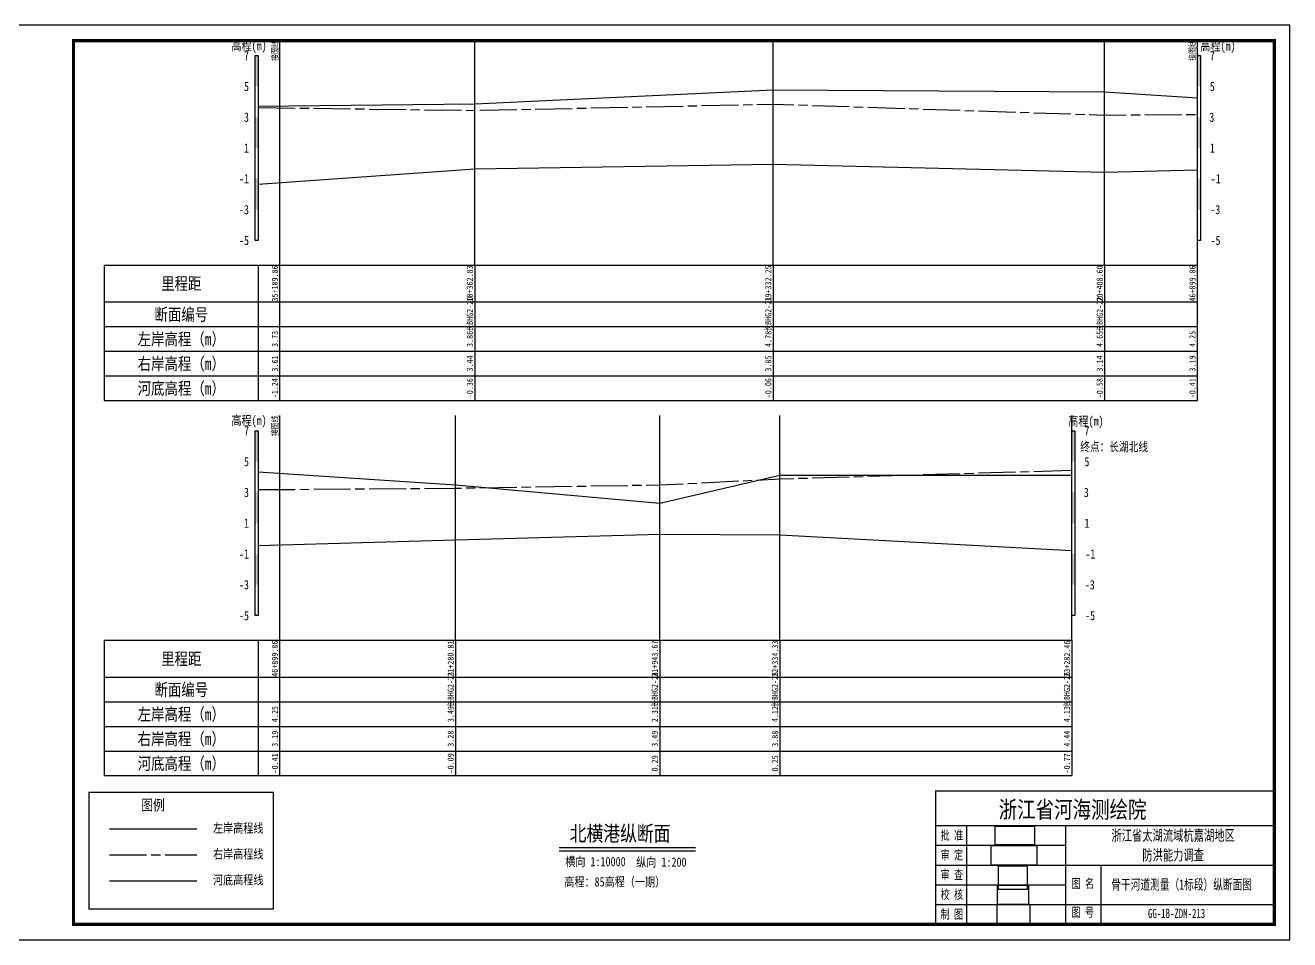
# Model space of a CAD drawing. Extents: x 529382 to 536292, y 3419671 to 3423811.
# Drawn here: x 535143.9 to 535554.6, y 3419671.3 to 3419968.3 of the extents above; entities that cross this region are included whole.
import ezdxf
from ezdxf.enums import TextEntityAlignment as Align

# ---------------------------------------------------------------- set-up
doc = ezdxf.new("R2010")
doc.units = 0
doc.header["$LTSCALE"] = 0.5
doc.linetypes.add('ACAD_ISO08W100', pattern=[36, 24, -3, 6, -3])
doc.layers.get('0').update_dxf_attribs({"linetype": 'CONTINUOUS'})
for name, color, linetype, lineweight in [('00右岸断面线', 5, 'ACAD_ISO08W100', 30), ('00左岸断面线', 6, 'CONTINUOUS', 30), ('00河底高程', 2, 'CONTINUOUS', 30), ('xxxx', 6, 'CONTINUOUS', 30)]:
    doc.layers.add(name, color=color, linetype=linetype, lineweight=lineweight)
for name, color, linetype in [('tab', 9, 'CONTINUOUS'), ('TEXT', 7, 'CONTINUOUS'), ('zdm1', 2, 'CONTINUOUS'), ('zh', 9, 'CONTINUOUS'), ('图框', 7, 'CONTINUOUS'), ('标注', 7, 'CONTINUOUS'), ('高程标尺', 3, 'CONTINUOUS')]:
    doc.layers.add(name, color=color, linetype=linetype)
doc.styles.add('HZ', font='fangsong_GB2312.ttf', dxfattribs={"width": 0.8})
doc.styles.add('tk2', font='fangsong_GB2312.ttf', dxfattribs={"width": 0.8})
doc.styles.add('黑体2', font='simhei.ttf', dxfattribs={"width": 0.75, "height": 3})
picture_1 = doc.add_image_def('image1.tif', size_in_pixel=(413, 175))
picture_2 = doc.add_image_def('image2.tif', size_in_pixel=(364, 223))
picture_3 = doc.add_image_def('image3.tif', size_in_pixel=(379, 181))
picture_4 = doc.add_image_def('image4.tif', size_in_pixel=(244, 153))
picture_5 = doc.add_image_def('image5.tif', size_in_pixel=(332, 273))

# ---------------------------------------------------------------- blocks, each defined once
blk = doc.blocks.new('A$C0B9647FD')
at = {"lineweight": 100, "const_width": 0.5}
blk.add_lwpolyline([(0, 43.28), (-110, 43.28), (-110, 0), (0, 0), (0, 43.28)], dxfattribs=at)
at = {"layer": 'TEXT', "color": 0}
for p, q in [((-110, 32.08, 0), (0, 32.08, 0)), ((-99.92, 32.08, 0), (-99.92, 6.42, 0)), ((-67.83, 32.08, 0), (-67.83, 6.42, 0)), ((-110, 25.67, 0), (-67.83, 25.67, 0)), ((-110, 19.25, 0), (-67.83, 19.25, 0)), ((-67.83, 19.25, 0), (0, 19.25, 0)), ((-56.35, 19.25, 0), (-56.35, 0, 0)), ((-110, 12.83, 0), (-67.83, 12.83, 0)), ((-110, 6.42, 0), (0, 6.42, 0)), ((-99.92, 6.42, 0), (-99.92, 0, 0)), ((-67.83, 6.42, 0), (-67.83, 0, 0))]:
    blk.add_line(p, q, dxfattribs=at)
at = {"layer": 'TEXT', "color": 7, "ltscale": 8, "style": 'tk2'}
for tag, p, height, width in [('浙江省水利水电技术咨询中心', (-89.53, 34.51, 0), 5.5, 0.8), ('批准', (-108.38, 27.45, 0), 3, 0.7), ('审定', (-108.38, 21.04, 0), 3, 0.7), ('审 查', (-108.38, 14.62, 0), 3, 0.7), ('图名', (-65.84, 11.75, 0), 3, 0.7), ('校 核', (-108.38, 8.2, 0), 3, 0.7), ('制 图', (-108.38, 1.79, 0), 3, 0.7), ('图号', (-65.89, 2.42, 0), 3, 0.7)]:
    blk.add_attdef(tag, p, '', height=height, dxfattribs=dict(at, width=width))
at = {"layer": 'TEXT', "color": 0, "style": 'tk2', "width": 0.7}
for tag, height, p in [('浙江省太湖流域杭嘉湖地区', 3.5, (-32.86, 28.9, -206.67)), ('防洪能力调查', 3.5, (-32.86, 22.5, -206.67)), ('骨干河道测量（*标段）水系图', 3.3, (-30.1, 12.93, -206.67)), ('HJH-01', 3, (-31.74, 3.53, -206.67))]:
    blk.add_attdef(tag, text='', height=height, dxfattribs=at).set_placement(p, align=Align.MIDDLE_CENTER)
blk = doc.blocks.new('A$C72737839')
at = {"linetype": 'Continuous'}
blk.add_lwpolyline([(59.94, 0), (59.94, 37.85), (0, 37.85)], dxfattribs=at)
at = {"linetype": 'Continuous', "flags": 128}
for points in [[(0, 37.85), (0, 0)], [(0, 0), (59.94, 0)]]:
    blk.add_lwpolyline(points, dxfattribs=at)
at = {"layer": '00右岸断面线', "color": 5, "lineweight": 30}
blk.add_line((6.73, 17.55), (35.02, 17.55), dxfattribs=at)
at = {"layer": '00河底高程', "color": 2, "lineweight": 30}
blk.add_line((6.73, 9.13), (35.02, 9.13), dxfattribs=at)
at = {"layer": 'xxxx', "color": 6, "lineweight": 30}
blk.add_line((6.73, 25.97), (35.02, 25.97), dxfattribs=at)
at = {"layer": 'tab', "color": 0, "style": 'HZ', "width": 0.8}
blk.add_text('图例', height=3.5, dxfattribs=at).set_placement((20.83, 33.8), align=Align.MIDDLE)
at = {"layer": 'zdm1', "linetype": 'Continuous', "style": 'HZ', "width": 0.8}
for s, p in [('左岸高程线', (48.5, 26.33)), ('右岸高程线', (48.5, 17.91)), ('河底高程线', (48.5, 9.49))]:
    blk.add_text(s, height=3, dxfattribs=at).set_placement(p, align=Align.MIDDLE)

msp = doc.modelspace()

# ---------------------------------------------------------------- linework, layer by layer
at = {"layer": '00右岸断面线', "flags": 128}
for points in [[(535219.6, 3419941.62), (535289.9, 3419940.69), (535386.84, 3419942.74), (535494.48, 3419939.19), (535524.6, 3419939.43)], [(535219.6, 3419817.52), (535283.7, 3419818.03), (535349.98, 3419819.08), (535389.05, 3419821.03), (535483.86, 3419823.83), (535483.86, 3419823.83)]]:
    msp.add_lwpolyline(points, dxfattribs=at)
at = {"layer": '00左岸断面线', "flags": 128}
for points in [[(535219.6, 3419942.07), (535289.9, 3419942.79), (535386.84, 3419947.39), (535494.48, 3419946.74), (535524.6, 3419944.74)], [(535219.6, 3419823.34), (535283.7, 3419819.08), (535349.98, 3419813.18), (535389.05, 3419822.23), (535483.86, 3419822.28), (535483.86, 3419822.28)]]:
    msp.add_lwpolyline(points, dxfattribs=at)
at = {"layer": '00河底高程', "flags": 128}
for points in [[(535219.6, 3419916.78), (535289.9, 3419921.69), (535386.84, 3419923.19), (535494.48, 3419920.59), (535524.6, 3419921.43)], [(535219.6, 3419799.38), (535283.7, 3419801.18), (535349.98, 3419803.08), (535389.05, 3419802.88), (535483.86, 3419797.78), (535483.86, 3419797.78)]]:
    msp.add_lwpolyline(points, dxfattribs=at)
at = {"layer": 'tab'}
for p, q in [((535169.6, 3419890.49), (535524.6, 3419890.49)), ((535169.6, 3419890.49), (535169.6, 3419846.49)), ((535219.6, 3419890.49), (535219.6, 3419846.49)), ((535226.6, 3419846.49), (535226.6, 3419890.49)), ((535289.9, 3419890.49), (535289.9, 3419846.49)), ((535386.84, 3419890.49), (535386.84, 3419846.49)), ((535494.48, 3419890.49), (535494.48, 3419846.49)), ((535524.6, 3419846.49), (535524.6, 3419890.49)), ((535169.6, 3419878.49), (535524.6, 3419878.49)), ((535169.6, 3419870.49), (535524.6, 3419870.49)), ((535169.6, 3419862.49), (535524.6, 3419862.49)), ((535169.6, 3419854.49), (535524.6, 3419854.49)), ((535169.6, 3419846.49), (535524.6, 3419846.49)), ((535169.6, 3419768.63), (535483.86, 3419768.63)), ((535169.6, 3419768.63), (535169.6, 3419724.63)), ((535219.6, 3419768.63), (535219.6, 3419724.63)), ((535226.6, 3419724.63), (535226.6, 3419768.63)), ((535283.7, 3419768.63), (535283.7, 3419724.63)), ((535349.98, 3419768.63), (535349.98, 3419724.63)), ((535389.05, 3419768.63), (535389.05, 3419724.63)), ((535483.86, 3419768.63), (535483.86, 3419724.63)), ((535169.6, 3419756.63), (535483.86, 3419756.63)), ((535169.6, 3419748.63), (535483.86, 3419748.63)), ((535169.6, 3419740.63), (535483.86, 3419740.63)), ((535169.6, 3419732.63), (535483.86, 3419732.63)), ((535169.6, 3419724.63), (535483.86, 3419724.63))]:
    msp.add_line(p, q, dxfattribs=at)
at = {"layer": 'zh'}
for p, q in [((535226.6, 3419890.49), (535226.6, 3419963.49)), ((535524.6, 3419890.49), (535524.6, 3419963.49)), ((535226.6, 3419768.63), (535226.6, 3419841.63))]:
    msp.add_line(p, q, dxfattribs=at)
at = {"layer": 'zh', "color": 6}
for p, q in [((535289.9, 3419890.49), (535289.9, 3419963.49)), ((535386.84, 3419890.49), (535386.84, 3419963.49)), ((535494.48, 3419890.49), (535494.48, 3419963.49)), ((535283.7, 3419768.63), (535283.7, 3419841.63)), ((535349.98, 3419768.63), (535349.98, 3419841.63)), ((535389.05, 3419768.63), (535389.05, 3419841.63)), ((535483.86, 3419768.63), (535483.86, 3419841.63))]:
    msp.add_line(p, q, dxfattribs=at)
at = {"layer": '图框', "flags": 128}
msp.add_lwpolyline([(535134.6, 3419671.35), (535554.6, 3419671.35), (535554.6, 3419968.35), (535134.6, 3419968.35)], close=True, dxfattribs=at)
at = {"layer": '图框', "const_width": 1, "flags": 128}
msp.add_lwpolyline([(535159.6, 3419676.35), (535549.6, 3419676.35), (535549.6, 3419963.35), (535159.6, 3419963.35)], close=True, dxfattribs=at)
at = {"layer": '图框', "color": 0, "const_width": 0.5, "flags": 128}
msp.add_lwpolyline([(535317.28, 3419701.24), (535361.62, 3419701.24)], dxfattribs=at)
at = {"layer": '图框', "color": 0, "flags": 128}
msp.add_lwpolyline([(535317.28, 3419700.24), (535361.62, 3419700.24)], dxfattribs=at)
at = {"layer": '高程标尺', "flags": 128}
for points in [[(535218.6, 3419898.49), (535218.6, 3419958.49), (535219.6, 3419958.49), (535219.6, 3419898.49)], [(535524.6, 3419898.49), (535524.6, 3419958.49), (535525.6, 3419958.49), (535525.6, 3419898.49)], [(535218.6, 3419776.63), (535218.6, 3419836.63), (535219.6, 3419836.63), (535219.6, 3419776.63)], [(535483.86, 3419776.63), (535483.86, 3419836.63), (535484.86, 3419836.63), (535484.86, 3419776.63)]]:
    msp.add_lwpolyline(points, close=True, dxfattribs=at)
at = {"layer": '高程标尺'}
for points in [[(535218.6, 3419948.49), (535219.6, 3419948.49), (535218.6, 3419958.49), (535219.6, 3419958.49)], [(535524.6, 3419948.49), (535525.6, 3419948.49), (535524.6, 3419958.49), (535525.6, 3419958.49)], [(535218.6, 3419928.49), (535219.6, 3419928.49), (535218.6, 3419938.49), (535219.6, 3419938.49)], [(535524.6, 3419928.49), (535525.6, 3419928.49), (535524.6, 3419938.49), (535525.6, 3419938.49)], [(535218.6, 3419908.49), (535219.6, 3419908.49), (535218.6, 3419918.49), (535219.6, 3419918.49)], [(535524.6, 3419908.49), (535525.6, 3419908.49), (535524.6, 3419918.49), (535525.6, 3419918.49)], [(535218.6, 3419826.63), (535219.6, 3419826.63), (535218.6, 3419836.63), (535219.6, 3419836.63)], [(535483.86, 3419826.63), (535484.86, 3419826.63), (535483.86, 3419836.63), (535484.86, 3419836.63)], [(535218.6, 3419806.63), (535219.6, 3419806.63), (535218.6, 3419816.63), (535219.6, 3419816.63)], [(535483.86, 3419806.63), (535484.86, 3419806.63), (535483.86, 3419816.63), (535484.86, 3419816.63)], [(535218.6, 3419786.63), (535219.6, 3419786.63), (535218.6, 3419796.63), (535219.6, 3419796.63)], [(535483.86, 3419786.63), (535484.86, 3419786.63), (535483.86, 3419796.63), (535484.86, 3419796.63)]]:
    msp.add_solid(points, dxfattribs=at)

# ---------------------------------------------------------------- block references
at = {"layer": '图框', "linetype": 'Continuous'}
msp.add_blockref('A$C72737839', (535164.6, 3419681.35), dxfattribs=at)
msp.add_blockref('A$C0B9647FD', (535549.6, 3419676.35), dxfattribs=at).add_auto_attribs({'图号': '图 号', '图名': '图 名', '批准': '批 准', '校 核': '校 核', '审 查': '审 查', '审定': '审 定', '制 图': '制 图', '浙江省水利水电技术咨询中心': '浙江省河海测绘院', 'HJH-01': 'GG-1B-ZDM-213', '骨干河道测量（*标段）水系图': '骨干河道测量（1标段）纵断面图', '浙江省太湖流域杭嘉湖地区': '浙江省太湖流域杭嘉湖地区', '防洪能力调查': '防洪能力调查'})

# ---------------------------------------------------------------- texts
at = {"layer": 'tab', "color": 3, "style": 'HZ', "width": 0.8}
for s, p in [('35+189.86', (535226.6, 3419884.49)), ('18+362.83', (535289.9, 3419884.49)), ('19+332.25', (535386.84, 3419884.49)), ('20+408.60', (535494.48, 3419884.49)), ('46+899.86', (535524.6, 3419884.49)), ('长BHG2-20', (535289.9, 3419874.49)), ('长BHG2-21', (535386.84, 3419874.49)), ('长BHG2-22', (535494.48, 3419874.49)), ('3.73', (535226.6, 3419866.49)), ('3.86', (535289.9, 3419866.49)), ('4.78', (535386.84, 3419866.49)), ('4.65', (535494.48, 3419866.49)), ('4.25', (535524.6, 3419866.49)), ('3.61', (535226.6, 3419858.49)), ('3.44', (535289.9, 3419858.49)), ('3.85', (535386.84, 3419858.49)), ('3.14', (535494.48, 3419858.49)), ('3.19', (535524.6, 3419858.49)), ('-1.24', (535226.6, 3419850.49)), ('-0.36', (535289.9, 3419850.49)), ('-0.06', (535386.84, 3419850.49)), ('-0.58', (535494.48, 3419850.49)), ('-0.41', (535524.6, 3419850.49)), ('46+899.86', (535226.6, 3419762.63)), ('21+280.81', (535283.7, 3419762.63)), ('21+943.67', (535349.98, 3419762.63)), ('22+334.33', (535389.05, 3419762.63)), ('23+282.46', (535483.86, 3419762.63)), ('长BHG2-23', (535283.7, 3419752.63)), ('长BHG2-24', (535349.98, 3419752.63)), ('长BHG2-25', (535389.05, 3419752.63)), ('长BHG2-26', (535483.86, 3419752.63)), ('4.25', (535226.6, 3419744.63)), ('3.49', (535283.7, 3419744.63)), ('2.31', (535349.98, 3419744.63)), ('4.12', (535389.05, 3419744.63)), ('4.13', (535483.86, 3419744.63)), ('3.19', (535226.6, 3419736.63)), ('3.28', (535283.7, 3419736.63)), ('3.49', (535349.98, 3419736.63)), ('3.88', (535389.05, 3419736.63)), ('4.44', (535483.86, 3419736.63)), ('-0.41', (535226.6, 3419728.63)), ('-0.09', (535283.7, 3419728.63)), ('0.29', (535349.98, 3419728.63)), ('0.25', (535389.05, 3419728.63)), ('-0.77', (535483.86, 3419728.63))]:
    msp.add_text(s, height=2, rotation=90, dxfattribs=at).set_placement(p, align=Align.BOTTOM_CENTER)
for s, p in [('里程距', (535194.6, 3419884.49)), ('断面编号', (535194.6, 3419874.49)), ('左岸高程（m）', (535194.6, 3419866.49)), ('右岸高程（m）', (535194.6, 3419858.49)), ('河底高程（m）', (535194.6, 3419850.49)), ('里程距', (535194.6, 3419762.63)), ('断面编号', (535194.6, 3419752.63)), ('左岸高程（m）', (535194.6, 3419744.63)), ('右岸高程（m）', (535194.6, 3419736.63)), ('河底高程（m）', (535194.6, 3419728.63))]:
    msp.add_text(s, height=3.999, dxfattribs=at).set_placement(p, align=Align.MIDDLE)
at = {"layer": 'zh', "color": 3, "style": 'HZ', "width": 0.8}
for p in [(535226.6, 3419963.49), (535524.6, 3419963.49), (535226.6, 3419841.63)]:
    msp.add_text('接图线', height=2, rotation=90, dxfattribs=at).set_placement(p, align=Align.BOTTOM_RIGHT)
at = {"layer": '图框', "color": 0, "style": 'HZ', "width": 0.8}
msp.add_text('北横港纵断面', height=5, dxfattribs=at).set_placement((535337.12, 3419705.94), align=Align.MIDDLE)
for s, p in [('横向 1:10000', (535319.32, 3419695.23)), ('纵向 1:200', (535342.37, 3419695.06)), ('高程：85高程（一期）', (535319.01, 3419688.64))]:
    msp.add_text(s, height=3, dxfattribs=at).set_placement(p)
at = {"layer": '标注', "linetype": 'Continuous', "style": '黑体2', "width": 0.75}
msp.add_text('终点：长湖北线', height=3, dxfattribs=at).set_placement((535497.58, 3419831.53), align=Align.MIDDLE)
at = {"layer": '高程标尺', "style": 'HZ', "width": 0.8}
for p in [(535216.6, 3419960.16), (535531.29, 3419960.13), (535216.6, 3419838.49), (535488.42, 3419838.28)]:
    msp.add_text('高程(m)', height=3, dxfattribs=at).set_placement(p, align=Align.CENTER)
for s, p in [('7', (535216.6, 3419958.49)), ('7', (535530.28, 3419958.49)), ('5', (535216.6, 3419948.49)), ('5', (535530.28, 3419948.49)), ('3', (535216.6, 3419938.49)), ('3', (535530.11, 3419938.49)), ('1', (535216.6, 3419928.49)), ('1', (535530.32, 3419928.49)), ('-1', (535216.6, 3419918.49)), ('-1', (535532.21, 3419918.49)), ('-3', (535216.6, 3419908.49)), ('-3', (535532.05, 3419908.49)), ('-5', (535216.6, 3419898.49)), ('-5', (535532.13, 3419898.49)), ('7', (535216.6, 3419836.63)), ('7', (535489.54, 3419836.63)), ('5', (535216.6, 3419826.63)), ('5', (535489.54, 3419826.63)), ('3', (535216.6, 3419816.63)), ('3', (535489.37, 3419816.63)), ('1', (535216.6, 3419806.63)), ('1', (535489.58, 3419806.63)), ('-1', (535216.6, 3419796.63)), ('-1', (535491.47, 3419796.63)), ('-3', (535216.6, 3419786.63)), ('-3', (535491.31, 3419786.63)), ('-5', (535216.6, 3419776.63)), ('-5', (535491.39, 3419776.63))]:
    msp.add_text(s, height=3, dxfattribs=at).set_placement(p, align=Align.MIDDLE_RIGHT)

# ---------------------------------------------------------------- pictures from other files: only their frames are drawn
at = {"linetype": 'Continuous'}
image = msp.add_image(picture_3, insert=(535458.91, 3419702.14), size_in_units=(12.82, 6.12), dxfattribs=at)
image.dxf.flags = 15
image = msp.add_image(picture_1, insert=(535457.62, 3419695.6, 0), size_in_units=(14.89, 6.31), dxfattribs=at)
image.dxf.flags = 15
image = msp.add_image(picture_5, insert=(535460.01, 3419687.67), size_in_units=(9.33, 7.67), dxfattribs=at)
image.dxf.flags = 15
image = msp.add_image(picture_4, insert=(535459.72, 3419682.8), size_in_units=(10.01, 6.28), dxfattribs=at)
image.dxf.flags = 15
image = msp.add_image(picture_2, insert=(535459.54, 3419676.36), size_in_units=(10.62, 6.51), dxfattribs=at)
image.dxf.flags = 15

doc.saveas('drawing.dxf')
